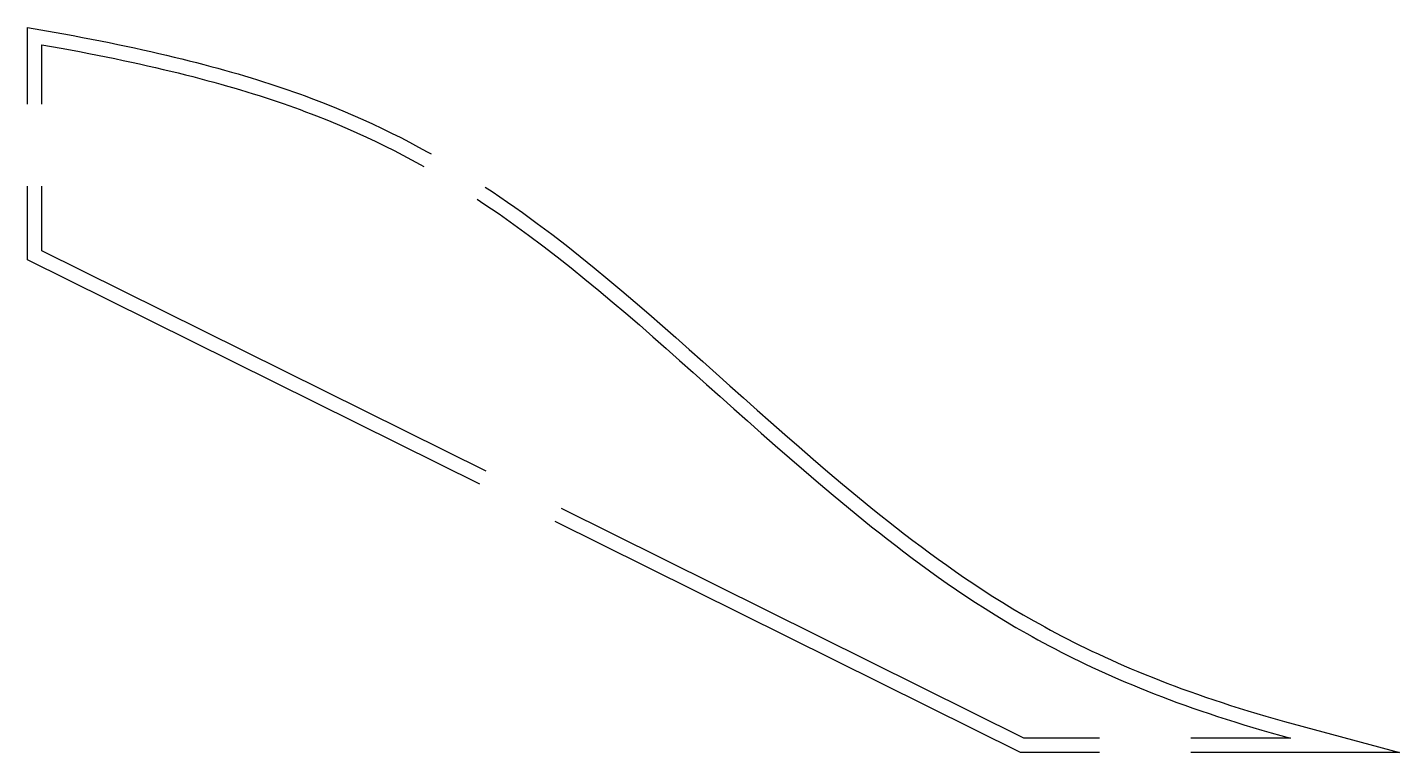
# Model space of a CAD drawing. Header units: millimetres. Extents: x 34 to 600, y 23 to 322.
import ezdxf

# ---------------------------------------------------------------- set-up
doc = ezdxf.new("R2010")
doc.units = ezdxf.units.MM

msp = doc.modelspace()

# ---------------------------------------------------------------- linework, layer by layer
at = {"color": 1}
for points in [[(34.15, 290.84), (34.15, 322.45), (45.19, 320.5), (49.13, 319.79), (53.01, 319.07), (56.81, 318.35), (60.56, 317.64), (64.24, 316.91), (67.85, 316.19), (71.41, 315.46), (74.9, 314.72), (78.34, 313.99), (81.72, 313.25), (85.05, 312.5), (88.32, 311.75), (91.53, 311), (94.7, 310.25), (97.81, 309.49), (100.88, 308.72), (103.89, 307.95), (106.86, 307.18), (109.78, 306.4), (112.65, 305.62), (115.48, 304.83), (118.27, 304.04), (121.01, 303.25), (123.71, 302.45), (126.38, 301.64), (129, 300.83), (131.58, 300.02), (134.13, 299.2), (136.64, 298.37), (139.11, 297.54), (141.55, 296.71), (143.96, 295.87), (146.33, 295.02), (148.68, 294.17), (150.99, 293.31), (153.27, 292.45), (155.52, 291.58), (159.93, 289.84), (164.24, 288.07), (168.44, 286.27), (172.55, 284.46), (176.56, 282.62), (180.49, 280.77), (184.34, 278.89), (188.12, 276.99), (191.82, 275.06), (195.45, 273.12), (199.03, 271.16), (200.65, 270.24)], [(220.73, 133.97), (34.15, 226.57), (34.15, 256.9)], [(223.02, 256.57), (225.82, 254.72), (228.99, 252.58), (232.13, 250.42), (235.24, 248.25), (238.33, 246.05), (244.41, 241.62), (250.41, 237.12), (256.32, 232.57), (262.16, 227.96), (267.92, 223.3), (273.63, 218.59), (279.29, 213.84), (284.91, 209.05), (290.5, 204.23), (296.06, 199.37), (301.61, 194.48), (307.16, 189.56), (312.71, 184.61), (318.27, 179.64), (323.86, 174.64), (329.48, 169.63), (335.13, 164.6), (340.84, 159.54), (346.6, 154.47), (352.44, 149.39), (358.34, 144.28), (364.34, 139.17), (370.42, 134.04), (376.62, 128.89), (379.75, 126.32), (382.92, 123.74), (386.13, 121.16), (389.37, 118.58), (392.65, 116), (395.98, 113.42), (399.35, 110.84), (402.77, 108.26), (406.24, 105.68), (409.77, 103.11), (413.37, 100.54), (417.03, 97.97), (420.76, 95.4), (424.57, 92.84), (428.46, 90.28), (432.44, 87.73), (436.51, 85.19), (440.68, 82.65), (444.96, 80.13), (449.36, 77.6), (451.59, 76.35), (453.86, 75.1), (456.17, 73.85), (458.5, 72.6), (460.87, 71.36), (463.27, 70.12), (465.71, 68.88), (468.18, 67.64), (470.7, 66.41), (473.25, 65.18), (475.84, 63.96), (478.47, 62.74), (481.14, 61.53), (483.86, 60.31), (486.61, 59.11), (489.42, 57.9), (492.27, 56.71), (495.16, 55.51), (498.11, 54.33), (501.1, 53.14), (504.14, 51.97), (507.24, 50.79), (510.39, 49.63), (513.59, 48.47), (516.85, 47.32), (520.16, 46.17), (523.54, 45.03), (526.97, 43.89), (530.46, 42.77), (534.01, 41.65), (537.63, 40.53), (541.31, 39.43), (545.06, 38.33), (548.87, 37.24), (552.75, 36.16), (600.17, 23.29), (514.03, 23.29)], [(476.36, 23.29), (443.74, 23.29), (251.78, 118.56)]]:
    msp.add_lwpolyline(points, dxfattribs=at)
for points in [[(40.15, 290.84), (40.15, 315.29), (44.14, 314.59), (48.06, 313.88), (51.91, 313.17), (55.69, 312.46), (59.41, 311.75), (63.07, 311.03), (66.66, 310.31), (70.19, 309.58), (73.66, 308.85), (77.07, 308.12), (80.43, 307.39), (83.72, 306.65), (86.97, 305.91), (90.15, 305.16), (93.29, 304.41), (96.37, 303.66), (99.41, 302.9), (102.39, 302.14), (105.33, 301.38), (108.22, 300.61), (111.06, 299.84), (113.86, 299.06), (116.61, 298.28), (119.32, 297.49), (121.99, 296.7), (124.62, 295.9), (127.21, 295.1), (129.76, 294.3), (132.27, 293.49), (134.75, 292.68), (137.19, 291.86), (139.59, 291.04), (141.96, 290.21), (144.3, 289.37), (146.61, 288.54), (148.88, 287.69), (151.13, 286.85), (153.34, 285.99), (157.68, 284.27), (161.92, 282.53), (166.05, 280.77), (170.09, 278.99), (174.03, 277.18), (177.9, 275.36), (181.68, 273.51), (185.38, 271.64), (189.02, 269.76), (192.6, 267.85), (196.11, 265.92), (197.7, 265.02)], [(223.4, 139.35), (40.15, 230.29), (40.15, 256.9)], [(219.71, 251.57), (222.48, 249.73), (225.61, 247.62), (228.71, 245.49), (231.78, 243.34), (234.83, 241.18), (240.85, 236.79), (246.78, 232.35), (252.63, 227.84), (258.41, 223.27), (264.13, 218.65), (269.8, 213.98), (275.42, 209.26), (281.01, 204.5), (286.57, 199.7), (292.11, 194.86), (297.64, 189.98), (303.17, 185.07), (308.72, 180.13), (314.28, 175.17), (319.86, 170.17), (325.49, 165.15), (331.15, 160.11), (336.87, 155.04), (342.65, 149.96), (348.5, 144.86), (354.43, 139.73), (360.45, 134.59), (366.57, 129.44), (372.8, 124.26), (375.96, 121.67), (379.15, 119.08), (382.38, 116.48), (385.65, 113.88), (388.96, 111.27), (392.31, 108.67), (395.72, 106.06), (399.17, 103.46), (402.69, 100.85), (406.26, 98.25), (409.9, 95.64), (413.6, 93.04), (417.39, 90.44), (421.25, 87.84), (425.19, 85.25), (429.23, 82.66), (433.36, 80.08), (437.6, 77.51), (441.94, 74.94), (446.4, 72.38), (448.68, 71.11), (450.98, 69.84), (453.32, 68.57), (455.69, 67.3), (458.1, 66.04), (460.54, 64.77), (463.01, 63.52), (465.53, 62.26), (468.08, 61.01), (470.67, 59.77), (473.29, 58.53), (475.96, 57.29), (478.68, 56.05), (481.43, 54.83), (484.23, 53.6), (487.07, 52.38), (489.96, 51.17), (492.9, 49.96), (495.88, 48.75), (498.92, 47.56), (502, 46.36), (505.14, 45.18), (508.33, 43.99), (511.57, 42.82), (514.87, 41.65), (518.22, 40.49), (521.63, 39.34), (525.11, 38.19), (528.64, 37.05), (532.23, 35.92), (535.89, 34.79), (539.61, 33.68), (543.39, 32.57), (547.24, 31.47), (551.16, 30.38), (555.15, 29.29), (514.03, 29.29)], [(476.36, 29.29), (445.15, 29.29), (254.45, 123.94)]]:
    msp.add_lwpolyline(points)

doc.saveas('drawing.dxf')
